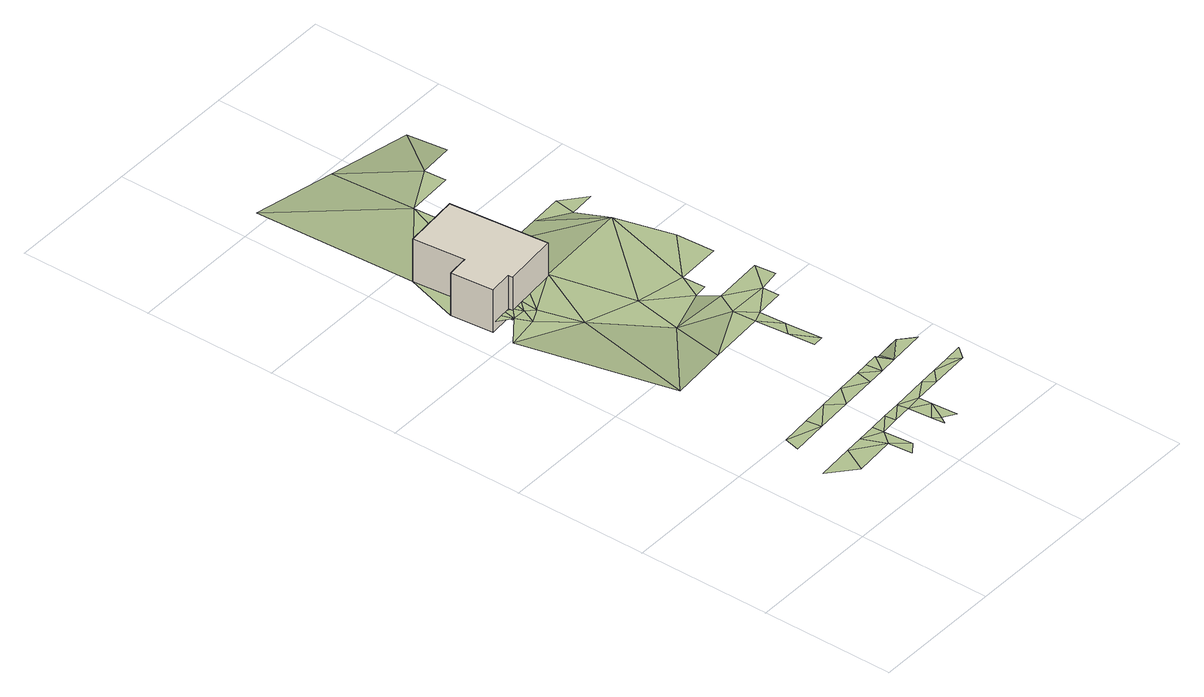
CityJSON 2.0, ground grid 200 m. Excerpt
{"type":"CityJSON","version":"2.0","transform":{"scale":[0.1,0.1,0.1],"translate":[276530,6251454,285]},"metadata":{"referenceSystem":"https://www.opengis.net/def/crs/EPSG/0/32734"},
"CityObjects":{
"building1":{"type":"Building","attributes":{"building":"kindergarten","building:levels":2,"building_height":6.9,"roof_height":24.09,"ground_height":17.19,"plus_code":"4FRW3CCW+244"},"geometry":[{"type":"Solid","lod":"1","boundaries":[[[[0,1,2,3]],[[1,4,5,2]],[[4,6,7,5]],[[6,8,9,7]],[[8,10,11,9]],[[10,12,13,11]],[[12,14,15,13]],[[14,0,3,15]],[[3,2,5,7,9,11,13,15]],[[14,12,10,8,6,4,1,0]]]]}]},
"terrain1":{"type":"TINRelief","geometry":[{"type":"CompositeSurface","lod":"1","boundaries":[[[16,17,18]],[[19,16,18]],[[20,21,22]],[[23,16,19]],[[21,20,24]],[[25,19,26]],[[27,23,19]],[[27,19,25]],[[27,28,23]],[[20,29,24]],[[27,30,28]],[[29,20,31]],[[30,27,32]],[[32,33,30]],[[31,34,29]],[[32,35,33]],[[36,37,38]],[[39,40,41]],[[36,42,37]],[[42,35,37]],[[34,31,43]],[[44,33,35]],[[42,36,45]],[[35,42,44]],[[46,47,40]],[[48,41,49]],[[46,40,39]],[[50,51,47]],[[34,43,52]],[[53,33,44]],[[39,41,48]],[[54,50,47]],[[46,55,47]],[[54,47,56]],[[56,47,55]],[[56,57,54]],[[43,58,52]],[[46,59,55]],[[39,59,46]],[[53,44,60]],[[56,55,61]],[[1,0,4]],[[52,58,62]],[[55,59,63]],[[61,55,63]],[[60,64,53]],[[58,65,62]],[[59,66,63]],[[65,58,67]],[[59,39,68]],[[48,49,69]],[[70,65,71]],[[39,48,72]],[[67,71,65]],[[73,64,60]],[[68,66,59]],[[69,49,74]],[[75,71,67]],[[68,39,72]],[[64,73,76]],[[77,75,67]],[[78,79,80]],[[78,80,81]],[[77,67,82]],[[78,81,74]],[[69,83,48]],[[77,84,75]],[[72,48,85]],[[76,73,86]],[[69,74,87]],[[74,81,87]],[[85,48,83]],[[77,82,88]],[[0,89,90]],[[69,87,91]],[[0,14,89]],[[83,69,91]],[[85,92,72]],[[93,94,68]],[[14,94,95]],[[91,87,96]],[[68,72,97]],[[85,98,92]],[[94,99,95]],[[94,93,99]],[[14,95,100]],[[91,101,83]],[[89,14,100]],[[72,92,97]],[[93,68,97]],[[99,102,95]],[[91,103,101]],[[89,104,90]],[[105,92,106]],[[97,107,93]],[[105,97,92]],[[104,89,108]],[[108,89,109]],[[97,110,107]],[[110,111,107]],[[111,110,112]],[[108,113,104]],[[108,114,113]]]}]}
},
"vertices":[
[424,7611,178],[498,6830,178],[498,6830,868],[424,7611,868],[171,6799,178],[171,6799,868],[230,6155,178],[230,6155,868],[583,6188,178],[583,6188,868],[588,6125,178],[588,6125,868],[1424,6204,178],[1424,6204,868],[1284,7691,178],[1284,7691,868],
[577,687,709],[10,641,709],[385,317,709],[1009,370,709],[763,1253,709],[265,1442,709],[210,1209,709],[860,710,709],[725,1481,709],[1202,125,709],[1040,9,709],[1157,565,709],[1144,733,709],[1124,1515,709],[1428,756,709],[1316,1298,709],[1447,593,709],[1711,779,701],[1522,1548,709],[1737,622,701],[1860,180,701],[1772,272,701],[1792,73,701],[940,5234,354],[46,5684,354],[407,3267,523],[2010,455,701],[1869,1343,701],[1996,654,701],[2038,66,701],[545,5765,354],[451,5987,354],[1569,4240,354],[1275,3344,523],[384,6170,354],[230,6155,354],[1921,1582,701],[2278,825,701],[483,6179,354],[652,5982,354],[588,6125,354],[583,6188,354],[2146,1366,701],[762,5871,354],[2395,682,701],[687,6135,354],[2120,1599,701],[787,6144,354],[2562,848,701],[2319,1616,701],[986,6163,354],[2423,1388,701],[1424,6204,354],[2121,3766,515],[2311,1700,515],[2410,1712,515],[1714,4973,343],[2990,723,701],[2143,3420,515],[2564,1730,515],[2846,871,701],[2766,1622,701],[2192,2918,515],[2231,2520,515],[2388,2536,515],[2345,3079,515],[2976,1433,701],[2277,4074,515],[2763,1753,515],[2261,4464,343],[3129,894,701],[2313,3478,515],[2965,1637,515],[1615,8532,178],[483,10185,6],[2733,3762,515],[2447,4825,343],[1882,7141,170],[1354,6947,178],[1672,7652,178],[2747,3512,515],[2861,6305,343],[2465,4491,343],[1861,7463,170],[1646,8051,178],[3035,4127,515],[1848,7663,170],[3069,3812,515],[1704,9928,2],[3091,5435,343],[3123,4862,343],[2371,7172,170],[2313,8909,170],[2335,8578,170],[2813,6890,170],[2861,7204,170],[3212,6922,170],[2924,9671,2],[2832,8942,170]
]}
